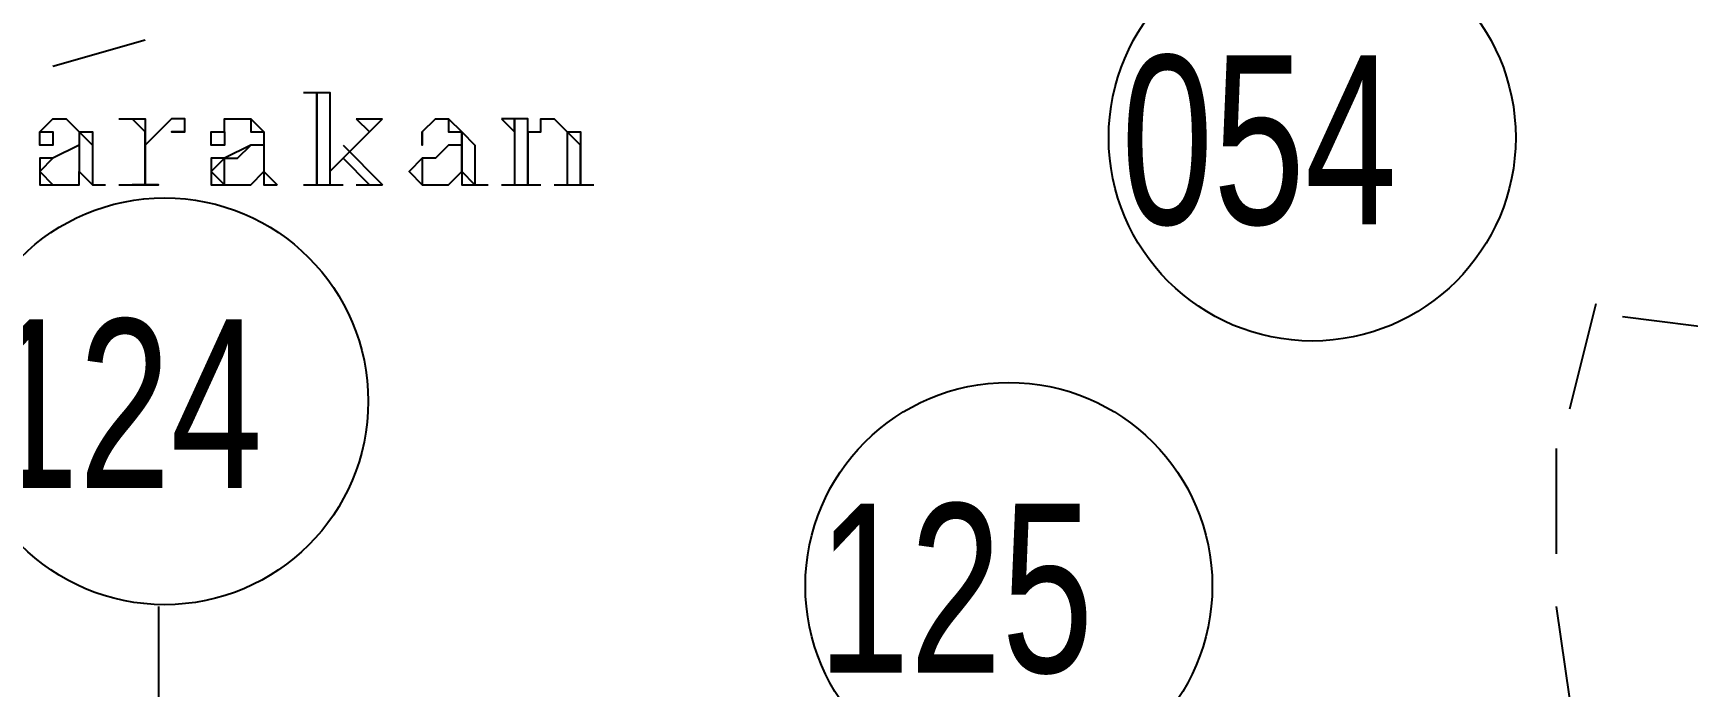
# Model space of a CAD drawing. Header units: millimetres. Extents: x 658 to 813, y 806 to 883.
# Drawn here: x 785.0019 to 785.3833, y 862.9372 to 863.0879 of the extents above; entities that cross this region are included whole.
import ezdxf

# ---------------------------------------------------------------- set-up
doc = ezdxf.new("R2010")
doc.units = ezdxf.units.MM
doc.header["$LTSCALE"] = 0.1
doc.linetypes.add('atContinuous2', pattern=[0])
for name, color, linetype in [('BATKAB', 7, 'Continuous'), ('LINK NAS BARU', 7, 'Continuous'), ('LINK SN', 7, 'Continuous'), ('RENC-JL-SN', 7, 'Continuous'), ('TEXT', 8, 'Continuous')]:
    doc.layers.add(name, color=color, linetype=linetype)
doc.styles.add('Style2', font='arial.ttf', dxfattribs={"height": 0.2})

msp = doc.modelspace()

# ---------------------------------------------------------------- linework, layer by layer
at = {"layer": 'BATKAB', "color": 7}
for points in [[(785.00642, 863.08035), (785.0277, 863.08643)], [(785.35603, 863.00131), (785.36211, 863.02563)], [(785.36819, 863.02259), (785.39251, 863.01955)], [(785.35299, 862.96787), (785.35299, 862.98611), (785.35299, 862.99219)], [(785.35603, 862.93443), (785.35299, 862.95571)]]:
    msp.add_lwpolyline(points, dxfattribs=at)
at = {"layer": 'LINK NAS BARU', "color": 7, "linetype": 'atContinuous2'}
msp.add_circle((785.29667, 863.06385), 0.0469, dxfattribs=at)
at = {"layer": 'LINK SN', "color": 7, "linetype": 'atContinuous2'}
for centre in [(785.03219, 863.00305), (785.22675, 862.96049)]:
    msp.add_circle(centre, 0.0469, dxfattribs=at)
at = {"layer": 'RENC-JL-SN', "color": 7}
msp.add_lwpolyline([(785.03074, 862.95571), (785.03074, 862.93443)], dxfattribs=at)
at = {"layer": 'TEXT', "color": 7}
for points in [[(785.06419, 863.07427), (785.07027, 863.07427), (785.07027, 863.05299)], [(785.06419, 863.07427), (785.06723, 863.07427)], [(785.06723, 863.07427), (785.06723, 863.05299), (785.06723, 863.07427)], [(785.00338, 863.06515), (785.00642, 863.06515), (785.00642, 863.06211), (785.00338, 863.06211), (785.00338, 863.06515), (785.00642, 863.06819), (785.00946, 863.06819), (785.0125, 863.06515), (785.01554, 863.06515), (785.01554, 863.06211), (785.01554, 863.05603), (785.01554, 863.05299), (785.01858, 863.05299)], [(785.00946, 863.06819), (785.0125, 863.06515), (785.0125, 863.05603), (785.01554, 863.05299), (785.01858, 863.05299)], [(785.02162, 863.06819), (785.0277, 863.06819), (785.0277, 863.05299)], [(785.02466, 863.06819), (785.0277, 863.06515), (785.02466, 863.06819)], [(785.0277, 863.06819), (785.0277, 863.05299), (785.0277, 863.06515)], [(785.03682, 863.06515), (785.03378, 863.06515), (785.03682, 863.06515), (785.03682, 863.06819), (785.03378, 863.06819), (785.03074, 863.06515), (785.0277, 863.06211)], [(785.04595, 863.06515), (785.04595, 863.06211), (785.0429, 863.06211), (785.0429, 863.06515), (785.04595, 863.06515), (785.04595, 863.06819), (785.05203, 863.06819), (785.05507, 863.06515), (785.05507, 863.06211), (785.05507, 863.05603), (785.05811, 863.05299)], [(785.05203, 863.06819), (785.05203, 863.06515), (785.05507, 863.06515), (785.05507, 863.05603), (785.05507, 863.05299), (785.05811, 863.05299)], [(785.07635, 863.06819), (785.08243, 863.06819)], [(785.07635, 863.06819), (785.07939, 863.06515), (785.08243, 863.06819)], [(785.09155, 863.06515), (785.09155, 863.06211), (785.09155, 863.06515), (785.09459, 863.06819), (785.09763, 863.06819), (785.10067, 863.06515), (785.10371, 863.06211), (785.10371, 863.05603), (785.10371, 863.05299), (785.10067, 863.05603), (785.10067, 863.06211), (785.10067, 863.06515)], [(785.09763, 863.06819), (785.09763, 863.06515), (785.10067, 863.06515), (785.10067, 863.05603), (785.10067, 863.05299), (785.10371, 863.05299), (785.10675, 863.05299)], [(785.11587, 863.06515), (785.11587, 863.05299), (785.11587, 863.06819), (785.10979, 863.06819)], [(785.10979, 863.06819), (785.11283, 863.06515), (785.11283, 863.06819)], [(785.11283, 863.06819), (785.11283, 863.05299)], [(785.11587, 863.06211), (785.11587, 863.06515), (785.11891, 863.06515), (785.11891, 863.06819), (785.12195, 863.06819), (785.12499, 863.06515), (785.12803, 863.06515), (785.12803, 863.06211), (785.12803, 863.05299), (785.12803, 863.06211), (785.12499, 863.06515)], [(785.12195, 863.06819), (785.12499, 863.06515), (785.12499, 863.06211), (785.12499, 863.05299)], [(785.0125, 863.06515), (785.01554, 863.06211), (785.01554, 863.05603), (785.01554, 863.05299)], [(785.05507, 863.06515), (785.05507, 863.06211), (785.05507, 863.05603), (785.05507, 863.05299)], [(785.07939, 863.06515), (785.07027, 863.05603)], [(785.0125, 863.06211), (785.00642, 863.05907), (785.00338, 863.05907), (785.00338, 863.05603), (785.00338, 863.05299), (785.00642, 863.05299), (785.00946, 863.05299), (785.0125, 863.05299), (785.0125, 863.05603)], [(785.0125, 863.06211), (785.00642, 863.05907), (785.00338, 863.05603), (785.00642, 863.05299)], [(785.00338, 863.05907), (785.00338, 863.05603), (785.00338, 863.05299)], [(785.05507, 863.06211), (785.05203, 863.06211), (785.04595, 863.05907), (785.0429, 863.05907), (785.0429, 863.05603), (785.0429, 863.05299), (785.04595, 863.05299), (785.04899, 863.05299), (785.05203, 863.05299), (785.05507, 863.05603)], [(785.04595, 863.05907), (785.0429, 863.05603), (785.04595, 863.05299), (785.04595, 863.05603), (785.04595, 863.05907), (785.04899, 863.05907), (785.05203, 863.06211)], [(785.07331, 863.06211), (785.08243, 863.05299)], [(785.07331, 863.05907), (785.07939, 863.05299), (785.07331, 863.05907)], [(785.10067, 863.06211), (785.09763, 863.06211), (785.09459, 863.05907), (785.09155, 863.05907), (785.08851, 863.05603), (785.09155, 863.05299), (785.09459, 863.05299), (785.09763, 863.05299), (785.10067, 863.05603)], [(785.09763, 863.06211), (785.09459, 863.05907), (785.09155, 863.05907), (785.09155, 863.05603), (785.09155, 863.05299), (785.09459, 863.05299)], [(785.09155, 863.05907), (785.09155, 863.05603), (785.09155, 863.05299)], [(785.02162, 863.05299), (785.03074, 863.05299)], [(785.0277, 863.05299), (785.02466, 863.05299), (785.0277, 863.05299), (785.03074, 863.05299), (785.0277, 863.05299)], [(785.06419, 863.05299), (785.07331, 863.05299)], [(785.06419, 863.05299), (785.06723, 863.05299)], [(785.07635, 863.05299), (785.08243, 863.05299)], [(785.07635, 863.05299), (785.07939, 863.05299), (785.08243, 863.05299)], [(785.10979, 863.05299), (785.11891, 863.05299)], [(785.10979, 863.05299), (785.11283, 863.05299)], [(785.11587, 863.05299), (785.11891, 863.05299)], [(785.12195, 863.05299), (785.13107, 863.05299)], [(785.12195, 863.05299), (785.12499, 863.05299)], [(785.12803, 863.05299), (785.13107, 863.05299)]]:
    msp.add_lwpolyline(points, dxfattribs=at)

# ---------------------------------------------------------------- texts
at = {"layer": 'LINK NAS BARU', "color": 7, "style": 'Style2', "width": 0.7}
msp.add_text('054', height=0.038913, rotation=0.0006, dxfattribs=at).set_placement((785.25267, 863.04387))
at = {"layer": 'LINK SN', "color": 7, "style": 'Style2', "width": 0.7}
for s, p in [('124', (784.99122, 862.98307)), ('125', (785.18275, 862.94051))]:
    msp.add_text(s, height=0.038913, rotation=0.0006, dxfattribs=at).set_placement(p)

doc.saveas('drawing.dxf')
